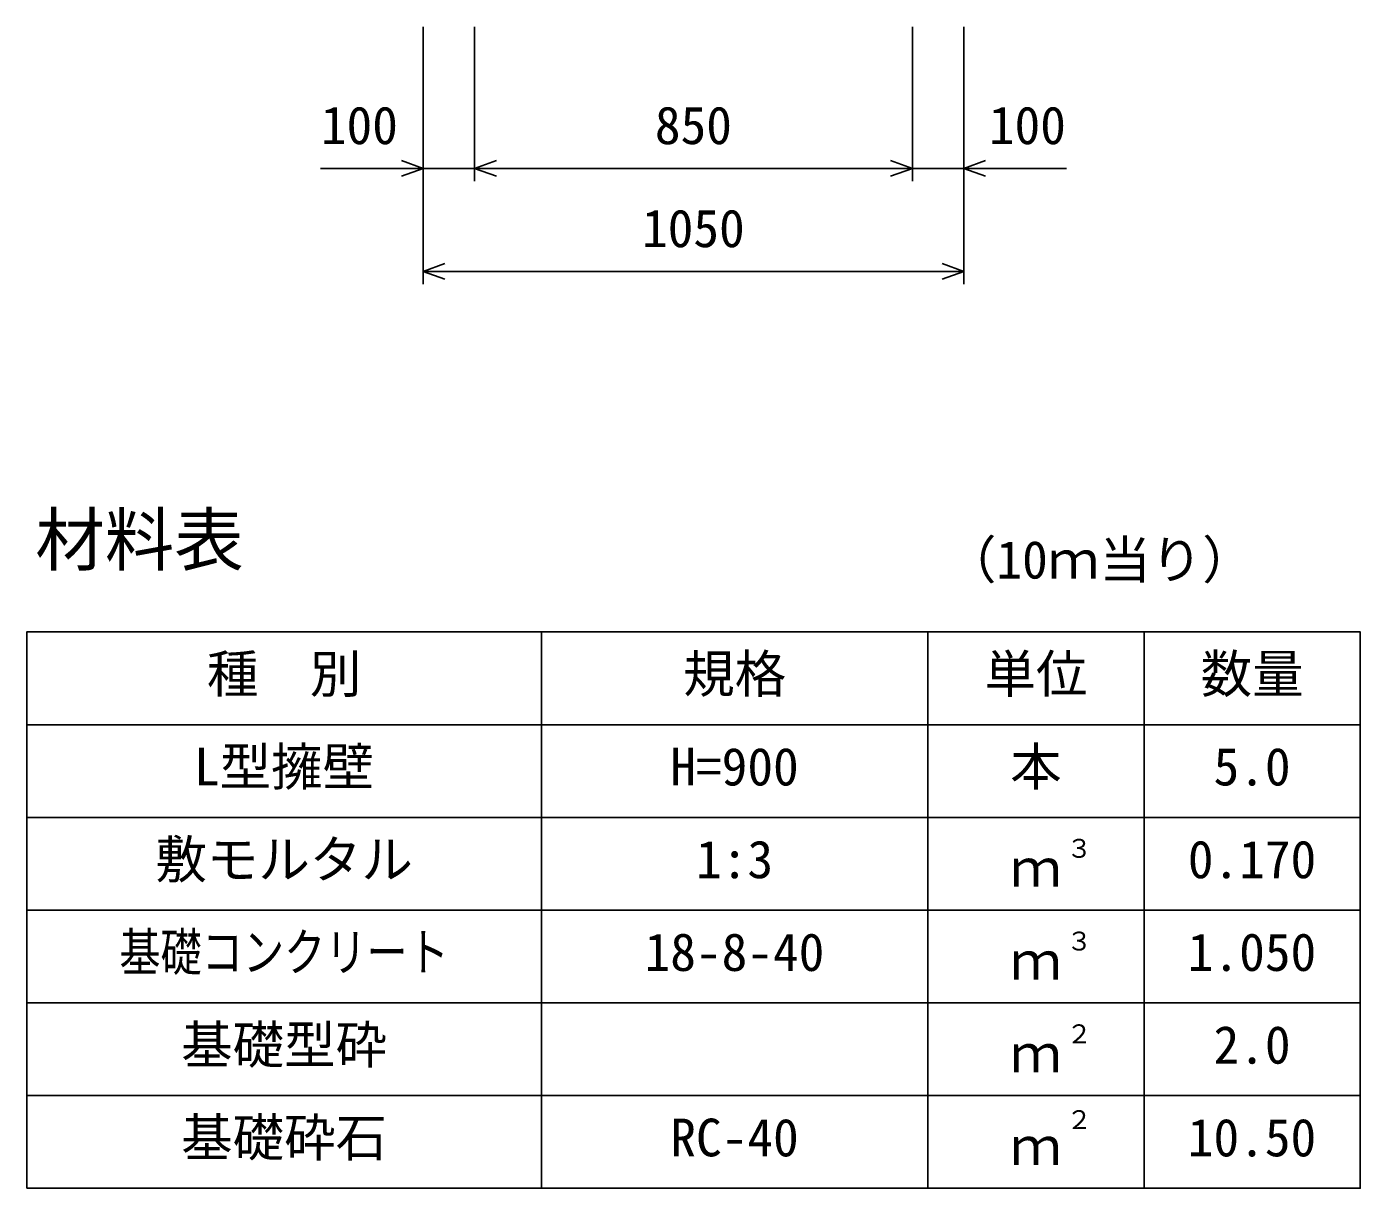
# Model space of a CAD drawing. Units: millimetres, scale not verified. Extents: x -67200 to 67200, y -23760 to 23760.
# Drawn here: x 16758 to 19348, y 12494 to 14749 of the extents above; entities that cross this region are included whole.
import ezdxf
from ezdxf.enums import TextEntityAlignment as Align

# ---------------------------------------------------------------- set-up
doc = ezdxf.new("R2010")
doc.units = ezdxf.units.MM
doc.header["$LTSCALE"] = 80
for name, color, linetype, lineweight in [('0-1_DIM', 7, 'Continuous', 25), ('0-4_HYO', 3, 'Continuous', 25), ('0-5_HYO2', 4, 'Continuous', 25), ('0-8_TXT', 7, 'Continuous', 25)]:
    doc.layers.add(name, color=color, linetype=linetype, lineweight=lineweight)
doc.styles.add('ＭＳ ゴシック', font='')
doc.styles.get('ＭＳ ゴシック').set_extended_font_data('MS Gothic')

msp = doc.modelspace()

# ---------------------------------------------------------------- linework, layer by layer
at = {"layer": '0-1_DIM'}
for p, q in [((17528.12, 14249.21), (17528.12, 14749.21)), ((17628.12, 14449.21), (17628.12, 14749.21)), ((18478.12, 14449.21), (18478.12, 14749.21)), ((18478.12, 14449.21), (18478.12, 14749.21)), ((18578.12, 14249.21), (18578.12, 14749.21)), ((17328.58, 14474.21), (17528.12, 14474.21)), ((17628.12, 14474.21), (17528.12, 14474.21)), ((18478.12, 14474.21), (17628.12, 14474.21)), ((18578.12, 14474.21), (18478.12, 14474.21)), ((18777.67, 14474.21), (18578.12, 14474.21)), ((18578.12, 14274.21), (17528.12, 14274.21))]:
    msp.add_line(p, q, dxfattribs=at)
for points in [[(17485.84, 14489.6), (17528.12, 14474.21), (17485.84, 14458.82)], [(17670.41, 14489.6), (17628.12, 14474.21), (17670.41, 14458.82)], [(18435.84, 14489.6), (18478.12, 14474.21), (18435.84, 14458.82)], [(18620.41, 14489.6), (18578.12, 14474.21), (18620.41, 14458.82)], [(17570.41, 14289.6), (17528.12, 14274.21), (17570.41, 14258.82)], [(18535.84, 14289.6), (18578.12, 14274.21), (18535.84, 14258.82)]]:
    msp.add_lwpolyline(points, dxfattribs=at)
at = {"layer": '0-4_HYO'}
for p, q in [((17758.12, 13574.21), (17758.12, 12494.21)), ((18508.12, 13574.21), (18508.12, 12494.21)), ((18928.12, 13574.21), (18928.12, 12494.21)), ((16758.12, 13394.21), (19348.12, 13394.21))]:
    msp.add_line(p, q, dxfattribs=at)
msp.add_lwpolyline([(16758.12, 12494.21), (19348.12, 12494.21), (19348.12, 13574.21), (16758.12, 13574.21)], close=True, dxfattribs=at)
at = {"layer": '0-5_HYO2'}
for p, q in [((16758.12, 13214.21), (19348.12, 13214.21)), ((16758.12, 13034.21), (19348.12, 13034.21)), ((16758.12, 12854.21), (19348.12, 12854.21)), ((16758.12, 12674.21), (19348.12, 12674.21))]:
    msp.add_line(p, q, dxfattribs=at)

# ---------------------------------------------------------------- texts
at = {"layer": '0-1_DIM', "style": 'ＭＳ ゴシック'}
for s, p in [('100', (17329.48, 14499.21)), ('850', (17978.12, 14499.21)), ('100', (18626.76, 14499.21)), ('1050', (17953.12, 14299.21))]:
    msp.add_text(s, height=73.31, dxfattribs=at).set_placement(p, align=Align.BOTTOM_LEFT)
at = {"layer": '0-8_TXT', "style": 'ＭＳ ゴシック'}
for s, height, p in [('材料表', 98.97, (16774.79, 13674.21)), ('（10ｍ当り）', 73.31, (18541.45, 13655.87)), ('種\u3000別', 73.31, (17108.12, 13434.21)), ('規格', 73.31, (18033.12, 13434.21)), ('単位', 73.31, (18618.12, 13434.21)), ('数量', 73.31, (19038.12, 13434.21)), ('L型擁壁', 73.31, (17083.12, 13254.21)), ('H=900', 73.31, (18008.12, 13254.21)), ('本', 73.31, (18668.12, 13254.21)), ('5.0', 73.31, (19063.12, 13254.21)), ('敷モルタル', 73.31, (17008.12, 13074.21)), ('1:3', 73.31, (18058.12, 13074.21)), ('３', 36.66, (18777.36, 13124.82)), ('0.170', 73.31, (19013.12, 13074.21)), ('ｍ', 73.31, (18668.12, 13057.54)), ('18-8-40', 73.31, (17958.12, 12894.21)), ('３', 36.66, (18777.36, 12944.82)), ('1.050', 73.31, (19013.12, 12894.21)), ('ｍ', 73.31, (18668.12, 12877.54)), ('基礎型砕', 73.31, (17058.12, 12714.21)), ('２', 36.66, (18777.36, 12764.82)), ('2.0', 73.31, (19063.12, 12714.21)), ('ｍ', 73.31, (18668.12, 12697.54)), ('基礎砕石', 73.31, (17058.12, 12534.21)), ('２', 36.66, (18777.36, 12598.15)), ('RC-40', 73.31, (18008.12, 12534.21)), ('10.50', 73.31, (19013.12, 12534.21)), ('ｍ', 73.31, (18668.12, 12517.54))]:
    msp.add_text(s, height=height, dxfattribs=at).set_placement(p, align=Align.BOTTOM_LEFT)
at = {"layer": '0-8_TXT', "style": 'ＭＳ ゴシック', "width": 0.8}
msp.add_text('基礎コンクリート', height=73.31, dxfattribs=at).set_placement((16938.12, 12894.21), align=Align.BOTTOM_LEFT)

doc.saveas('drawing.dxf')
